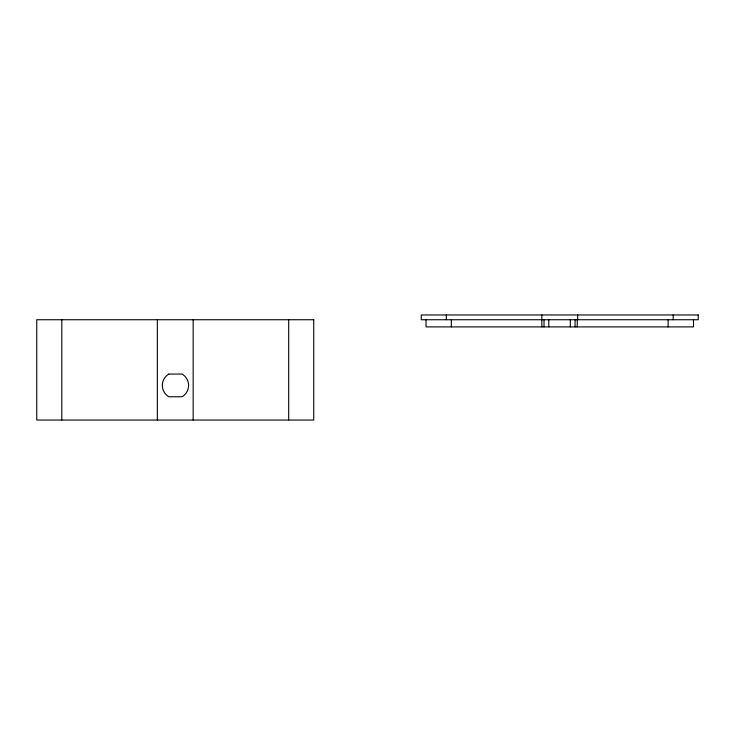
<?xml version="1.0" encoding="UTF-8"?>
<svg xmlns="http://www.w3.org/2000/svg" width="735" height="735" viewBox="0 0 735 735"><rect width="100%" height="100%" fill="white"/><g stroke="black" fill="none" stroke-linecap="round" stroke-linejoin="round"><path stroke-width="1.1" d="M693.491 319.734L693.491 326.9L426.015 326.9L426.015 319.734M673.196 314.957L673.196 319.734M668.115 319.734L668.115 326.9M577.664 314.957L577.664 319.734M577.26 319.734L577.26 326.9M575.073 319.734L575.073 326.9M570.296 319.734L570.296 326.9M548.806 319.734L548.806 326.9M544.029 319.734L544.029 326.9M541.842 314.957L541.842 326.9M451.345 319.734L451.345 326.9M446.31 314.957L446.31 319.734M288.69 319.734L288.69 420.043M193.158 319.734L193.158 420.043M157.336 319.734L157.336 420.043M61.804 319.734L61.804 420.043M168.857 374.069L167.727 374.786A13.138 13.138 0 0 0 167.727 396.036L168.857 396.753L182.041 396.753L183.171 396.036A13.138 13.138 0 0 0 183.171 374.786L182.041 374.069L168.857 374.069M698.25 314.957L421.256 314.957L421.256 319.734L698.25 319.734L698.25 314.957M313.744 319.734L36.75 319.734L36.75 420.043L313.744 420.043L313.744 319.734"/></g></svg>
